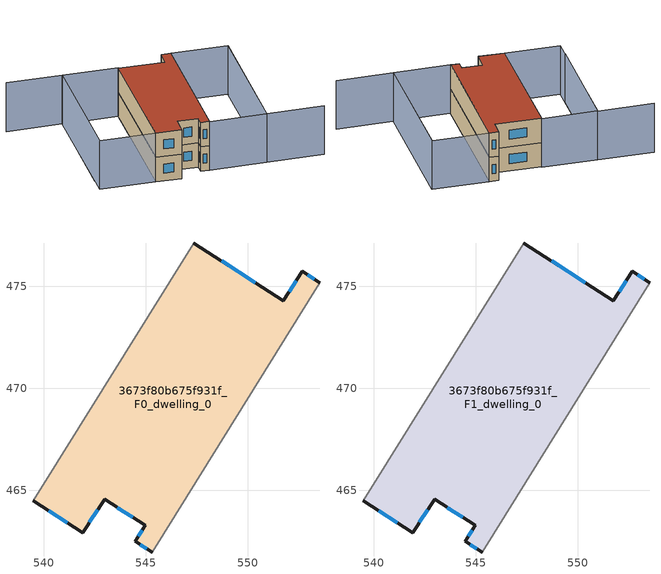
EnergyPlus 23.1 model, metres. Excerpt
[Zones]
3673f80b675f931f_F0_dwelling_0
 floor ground (EU_floor_Construction): 552.67,475.72 553.52,475.17 545.31,461.97 544.48,462.5 544.97,463.27 542.98,464.55 541.91,462.91 539.49,464.49 547.35,477.12 551.75,474.29 z0
 wall outside (EU_wall_Construction): 553.52,475.17 552.67,475.72 551.75,474.29 547.35,477.12 / 539.49,464.49 541.91,462.91 542.98,464.55 544.97,463.27 544.48,462.5 545.31,461.97 z0:3
 wall adiabatic (EU_wall_Construction): 547.35,477.12 539.49,464.49 / 545.31,461.97 553.52,475.17 z0:3
 window (EU_Window_Construction): 550.38,475.17 548.72,476.24 / 552.38,475.28 552.03,474.74 / 553.26,475.34 552.93,475.55 / 544.74,462.34 545.05,462.14 / 544.82,463.03 544.63,462.74 / 543.6,464.15 544.35,463.67 / 542.24,463.42 542.64,464.04 / 540.24,464 541.15,463.4 z0.93:2.07
3673f80b675f931f_F1_dwelling_0
 floor to 3673f80b675f931f_F0_dwelling_0 (EU_floor_Construction): 552.67,475.72 553.52,475.17 545.31,461.97 544.48,462.5 544.97,463.27 542.98,464.55 541.9,462.91 539.49,464.49 547.35,477.12 551.75,474.29 z3
 wall outside (EU_wall_Construction): 553.52,475.17 552.67,475.72 551.75,474.29 547.35,477.12 / 539.49,464.49 541.91,462.91 542.98,464.55 544.97,463.27 544.48,462.5 545.31,461.97 z3:6
 wall adiabatic (EU_wall_Construction): 547.35,477.12 539.49,464.49 / 545.31,461.97 553.52,475.17 z3:6
 window (EU_Window_Construction): 550.38,475.17 548.72,476.24 / 552.38,475.28 552.03,474.74 / 553.26,475.34 552.93,475.55 / 544.74,462.34 545.05,462.14 / 544.82,463.03 544.63,462.74 / 543.6,464.15 544.35,463.67 / 542.24,463.42 542.64,464.04 / 540.24,464 541.15,463.4 z3.93:5.07
 roof outside (EU_roof_Construction): 545.31,461.97 553.52,475.17 552.67,475.72 551.75,474.29 547.35,477.12 539.49,464.49 541.91,462.91 542.98,464.55 544.97,463.27 544.48,462.5 z6
shading: 556.18,455.22 550.75,458.6 / 550.75,458.6 558.91,471.72 / 536.75,483.82 542.07,480.51 / 542.07,480.51 535.17,469.41 / 558.96,471.79 550.73,458.57 / 550.73,458.57 545.3,461.95 / 545.3,461.95 553.52,475.17 / 553.52,475.17 558.96,471.79 / 534.16,467.8 542.07,480.5 / 542.07,480.5 547.39,477.19 / 547.39,477.19 539.49,464.49 / 539.49,464.49 534.16,467.8 z0:6
[Building]
EU S2 Campaign: North Axis=0; Terrain=City; Solar Distribution=FullExterior
[Site:Location]
Montreal-Trudeau.Intl.AP: Latitude=45.4667; Longitude=-73.75; Time Zone=-5; Elevation=36
[SizingPeriod:WeatherFileDays]
AnnualSizingPeriod: Begin Month=1; Begin Day of Month=1; End Month=12; End Day of Month=31; Day of Week for Start Day=Monday; Use Weather File Daylight Saving Period=No; Use Weather File Rain and Snow Indicators=No
[MATERIAL]
EU_InternalMass_Material: Roughness=MediumRough; Thickness=0.1; Conductivity=1; Density=1800; Specific Heat=900; Thermal Absorptance=0.9; Solar Absorptance=0.7; Visible Absorptance=0.7
[MATERIAL:NOMASS] Roughness=MediumRough; Thermal Absorptance=0.9; Solar Absorptance=0.7; Visible Absorptance=0.7
Name | Thermal Resistance
EU_wall_NoMass; EU_floor_NoMass | 1.36485
EU_roof_NoMass | 2.55992
[WINDOWMATERIAL:SIMPLEGLAZINGSYSTEM]
EU_Window_SimpleGlazing: UFactor=3.92339; Solar Heat Gain Coefficient=0.8; Visible Transmittance=0.8
[CONSTRUCTION]
EU_wall_Construction: EU_wall_NoMass
EU_roof_Construction: EU_roof_NoMass
EU_floor_Construction: EU_floor_NoMass
EU_Window_Construction: EU_Window_SimpleGlazing
EU_InternalMass_Construction: EU_InternalMass_Material
[ZONE] Type=1; Multiplier=1; Ceiling Height=autocalculate; Floor Area=autocalculate; Part of Total Floor Area=Yes
Name | Volume
3673f80b675f931f_F0_dwelling_0 | 268.372
3673f80b675f931f_F1_dwelling_0 | 268.373
[INTERNALMASS] Construction=EU_InternalMass_Construction; Surface Area=89.4573
Name | Zone or ZoneList
3673f80b675f931f_F0_dwelling_0_EU_InternalMass | 3673f80b675f931f_F0_dwelling_0
3673f80b675f931f_F1_dwelling_0_EU_InternalMass | 3673f80b675f931f_F1_dwelling_0
[OTHEREQUIPMENT] Fuel Type=Electricity; Design Level Calculation Method=Watts/Area; Power per Zone Floor Area=1; Fraction Latent=0; Fraction Radiant=0; Fraction Lost=0; Carbon Dioxide Generation Rate=0; EndUse Subcategory=EU_Step8_InternalGains
Name | Zone or ZoneList or Space or SpaceList | Schedule
EU_Step8_InternalGain_3673f80b675f931f_F0_dwelling_0_f000 | 3673f80b675f931f_F0_dwelling_0 | EU_Step8_GainSchedule_3673f80b675f931f_F0_dwelling_0_f000
EU_Step8_InternalGain_3673f80b675f931f_F1_dwelling_0_f000 | 3673f80b675f931f_F1_dwelling_0 | EU_Step8_GainSchedule_3673f80b675f931f_F1_dwelling_0_f000
[ZONEVENTILATION:DESIGNFLOWRATE] Schedule=EU_AlwaysOn; Design Flow Rate Calculation Method=AirChanges/Hour; Air Changes per Hour=0.860309; Ventilation Type=Natural; Fan Pressure Rise=0; Fan Total Efficiency=1; Constant Term Coefficient=1; Temperature Term Coefficient=0; Velocity Term Coefficient=0; Velocity Squared Term Coefficient=0; Minimum Indoor Temperature=-100; Maximum Indoor Temperature=100; Delta Temperature=-100; Minimum Outdoor Temperature=-100; Maximum Outdoor Temperature=100; Maximum Wind Speed=40
Name | Zone or ZoneList or Space or SpaceList
EU_ConstantAir_3673f80b675f931f_F0_dwelling_0 | 3673f80b675f931f_F0_dwelling_0
EU_ConstantAir_3673f80b675f931f_F1_dwelling_0 | 3673f80b675f931f_F1_dwelling_0
[HVACTEMPLATE:THERMOSTAT] Constant Heating Setpoint=20; Constant Cooling Setpoint=50
EU_HeatOnly_3673f80b675f931f_F0_dwelling_0; EU_HeatOnly_3673f80b675f931f_F1_dwelling_0
[HVACTEMPLATE:ZONE:IDEALLOADSAIRSYSTEM] System Availability Schedule=EU_AlwaysOn; Maximum Heating Supply Air Temperature=50; Minimum Cooling Supply Air Temperature=13; Maximum Heating Supply Air Humidity Ratio=0.0156; Minimum Cooling Supply Air Humidity Ratio=0.0077; Heating Limit=NoLimit; Cooling Limit=NoLimit; Heating Availability Schedule=EU_AlwaysOn; Cooling Availability Schedule=EU_CoolingOff; Dehumidification Control Type=ConstantSensibleHeatRatio; Cooling Sensible Heat Ratio=0.7; Dehumidification Setpoint=60; Humidification Control Type=None; Humidification Setpoint=30; Outdoor Air Method=None; Outdoor Air Flow Rate per Person=0.00944; Outdoor Air Flow Rate per Zone Floor Area=0; Outdoor Air Flow Rate per Zone=0; Demand Controlled Ventilation Type=None; Outdoor Air Economizer Type=NoEconomizer; Heat Recovery Type=None; Sensible Heat Recovery Effectiveness=0.7; Latent Heat Recovery Effectiveness=0.65
Name | Template Thermostat
3673f80b675f931f_F0_dwelling_0 | EU_HeatOnly_3673f80b675f931f_F0_dwelling_0
3673f80b675f931f_F1_dwelling_0 | EU_HeatOnly_3673f80b675f931f_F1_dwelling_0
[SIZING:ZONE] Zone Cooling Design Supply Air Temperature Input Method=SupplyAirTemperature; Zone Cooling Design Supply Air Temperature=13; Zone Heating Design Supply Air Temperature Input Method=SupplyAirTemperature; Zone Heating Design Supply Air Temperature=50; Zone Cooling Design Supply Air Humidity Ratio=0.008; Zone Heating Design Supply Air Humidity Ratio=0.008; Cooling Design Air Flow Method=DesignDay; Cooling Design Air Flow Rate=0; Cooling Minimum Air Flow per Zone Floor Area=0.000762; Cooling Minimum Air Flow=0; Cooling Minimum Air Flow Fraction=0.2; Heating Design Air Flow Method=DesignDay; Heating Design Air Flow Rate=0; Heating Maximum Air Flow per Zone Floor Area=0.002032; Heating Maximum Air Flow=0.141576; Heating Maximum Air Flow Fraction=0.3; Account for Dedicated Outdoor Air System=No; Dedicated Outdoor Air System Control Strategy=NeutralSupplyAir; Dedicated Outdoor Air Low Setpoint Temperature for Design=autosize; Dedicated Outdoor Air High Setpoint Temperature for Design=autosize; Zone Load Sizing Method=Sensible Load Only No Latent Load; Zone Latent Cooling Design Supply Air Humidity Ratio Input Method=HumidityRatioDifference; Zone Cooling Design Supply Air Humidity Ratio Difference=0.005; Zone Latent Heating Design Supply Air Humidity Ratio Input Method=HumidityRatioDifference; Zone Humidification Design Supply Air Humidity Ratio Difference=0.005
3673f80b675f931f_F0_dwelling_0; 3673f80b675f931f_F1_dwelling_0
[SCHEDULE:CONSTANT]
Name | Hourly Value
EU_AlwaysOn | 1
EU_CoolingOff | 0
[SCHEDULE:FILE] Column Number=1; Rows to Skip at Top=0; Number of Hours of Data=8760; Column Separator=Comma; Interpolate to Timestep=No; Minutes per Item=60; Adjust Schedule for Daylight Savings=Yes
Name | File
EU_Step8_GainSchedule_3673f80b675f931f_F0_dwelling_0_f000 | ../../schedules/3673f80b675f931f/3673f80b675f931f_F0_dwelling_0_f000_gain.csv
EU_Step8_GainSchedule_3673f80b675f931f_F1_dwelling_0_f000 | ../../schedules/3673f80b675f931f/3673f80b675f931f_F1_dwelling_0_f000_gain.csv
